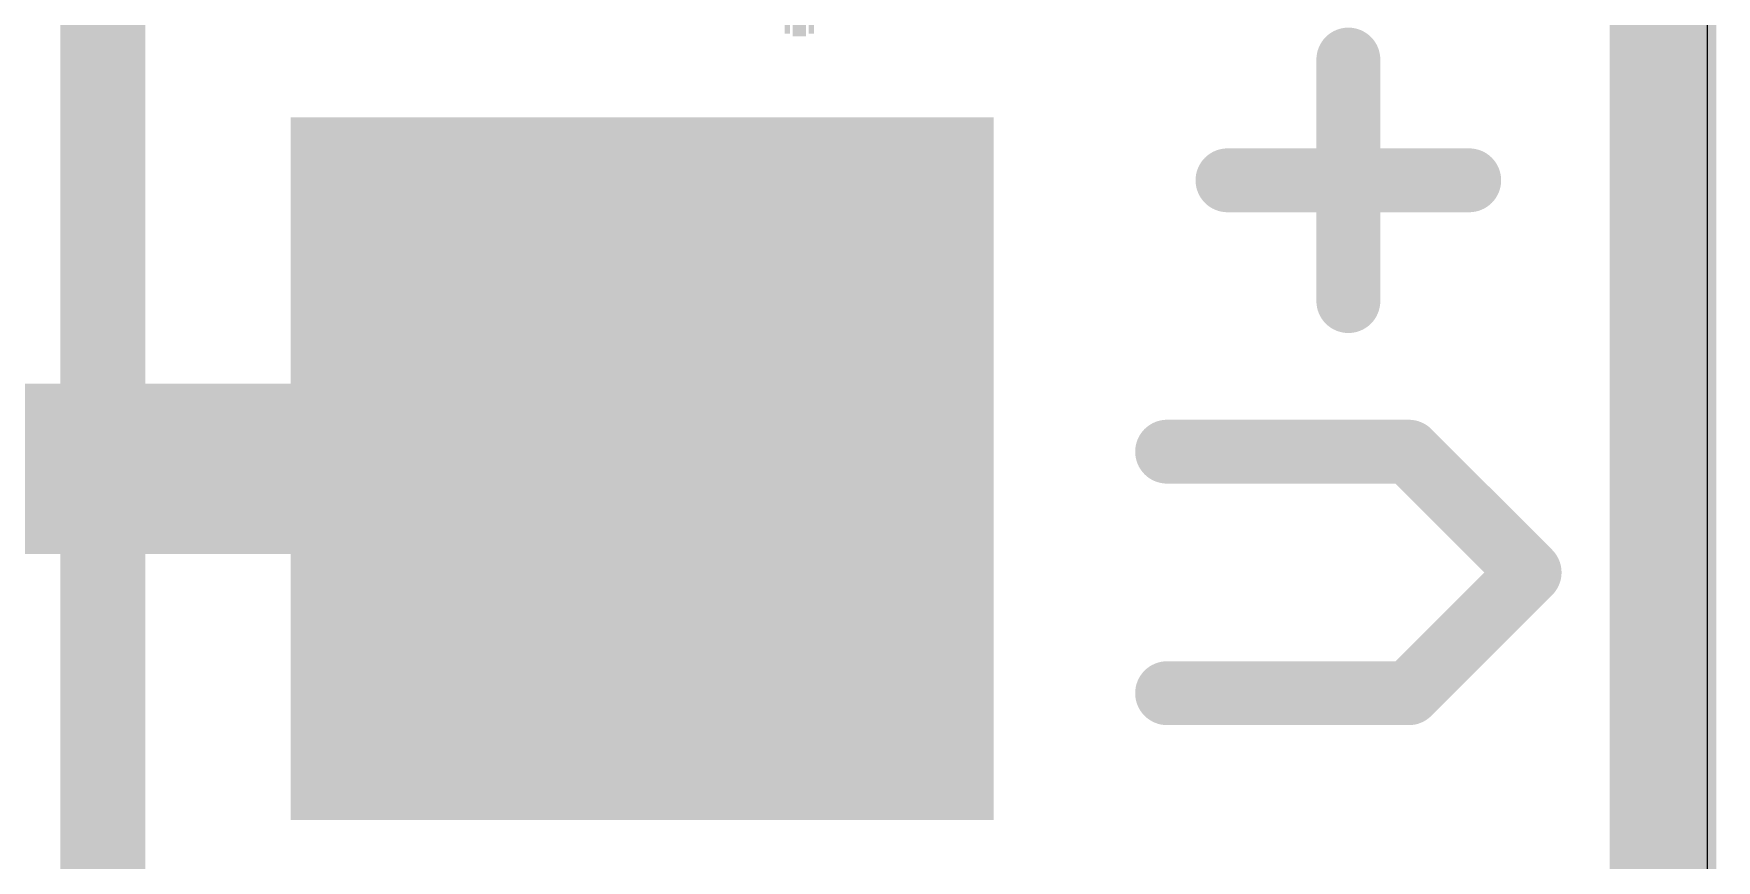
# Model space of a CAD drawing. Extents: x -0.4 to 20.3, y -0.1 to 16.7.
# Drawn here: x 16.329 to 20.341, y 10.75 to 12.722 of the extents above; entities that cross this region are included whole.
import ezdxf

# ---------------------------------------------------------------- set-up
doc = ezdxf.new("R2010")
doc.units = 0
for name, color, linetype in [('1', 12, 'CONTINUOUS'), ('16', 132, 'CONTINUOUS'), ('17', 110, 'CONTINUOUS'), ('20', 53, 'CONTINUOUS'), ('21', 40, 'CONTINUOUS'), ('22', 6, 'CONTINUOUS')]:
    doc.layers.add(name, color=color, linetype=linetype)

# ---------------------------------------------------------------- blocks, each defined once
blk = doc.blocks.new('SQUAREP')
blk.add_solid([(-0.5, -0.5), (0.5, -0.5), (-0.5, 0.5), (0.5, 0.5)])
blk = doc.blocks.new('RECT')
blk.add_solid([(-0.5, -0.5), (0.5, -0.5), (-0.5, 0.5), (0.5, 0.5)])

msp = doc.modelspace()

# ---------------------------------------------------------------- linework, layer by layer
at = {"layer": '1'}
for points, const_width in [([(20.214, 16.54), (20.214, 0)], 0.254), ([(15.56, 11.684), (17.78, 11.684)], 0.4064)]:
    msp.add_lwpolyline(points, dxfattribs=dict(at, const_width=const_width))
at = {"layer": '1', "const_width": 0.2032}
msp.add_lwpolyline([(17.78, 11.5824, 1), (17.78, 11.7856)], format="xyb", dxfattribs=at)
at = {"layer": '16', "const_width": 0.254}
msp.add_lwpolyline([(20.214, 16.54), (20.214, 0)], dxfattribs=at)
at = {"layer": '20'}
msp.add_line((20.32, 2.54), (20.32, 13.97), dxfattribs=at)
at = {"layer": '21'}
for points, const_width in [([(16.494, 14.042), (16.494, 10.342)], 0.2032), ([(19.4636, 12.0842), (19.4636, 12.6604)], 0.1524), ([(19.1755, 12.3723), (19.7517, 12.3723)], 0.1524), ([(19.6077, 11.7249), (19.0315, 11.7249)], 0.1524), ([(19.8958, 11.4368), (19.6077, 11.7249)], 0.1524), ([(19.6077, 11.1487), (19.8958, 11.4368)], 0.1524), ([(19.0315, 11.1487), (19.6077, 11.1487)], 0.1524)]:
    msp.add_lwpolyline(points, dxfattribs=dict(at, const_width=const_width))
at = {"layer": '21', "const_width": 0.0762}
for points in [[(19.5017, 12.6604, 1), (19.4255, 12.6604)], [(19.1755, 12.4104, 1), (19.1755, 12.3342)], [(19.7517, 12.3342, 1), (19.7517, 12.4104)], [(19.4255, 12.0842, 1), (19.5017, 12.0842)], [(19.0315, 11.763, 1), (19.0315, 11.6868)], [(19.6346, 11.7518, 1), (19.5807, 11.698)], [(19.6077, 11.6868, 1), (19.6077, 11.763)], [(19.9227, 11.4099, 1), (19.8689, 11.4637)], [(19.8689, 11.4099, 1), (19.9227, 11.4637)], [(19.0315, 11.1868, 1), (19.0315, 11.1106)], [(19.5807, 11.1756, 1), (19.6346, 11.1217)], [(19.6077, 11.1106, 1), (19.6077, 11.1868)]]:
    msp.add_lwpolyline(points, format="xyb", dxfattribs=at)

# ---------------------------------------------------------------- block references
at = {"layer": '17', "xscale": 1.6764, "yscale": 1.6764}
msp.add_blockref('SQUAREP', (17.78, 11.684), dxfattribs=at)
msp.add_blockref('SQUAREP', (17.78, 11.684), dxfattribs=at)
at = {"layer": '22', "rotation": 90}
for p, xscale, yscale in [((18.1229, 13.3858), 1.3272, 0.0064), ((18.1293, 13.3826), 1.3208, 0.0063), ((18.142, 13.3731), 1.3144, 0.0063), ((18.1483, 13.3668), 1.3017, 0.0064), ((18.1547, 13.3636), 1.2954, 0.0063), ((18.161, 13.3604), 1.289, 0.0064), ((18.1674, 13.3541), 1.2763, 0.0063), ((18.1801, 13.3477), 1.251, 0.0063), ((18.1864, 13.3445), 1.2446, 0.0064)]:
    msp.add_blockref('RECT', p, dxfattribs=dict(at, xscale=xscale, yscale=yscale))

doc.saveas('drawing.dxf')
